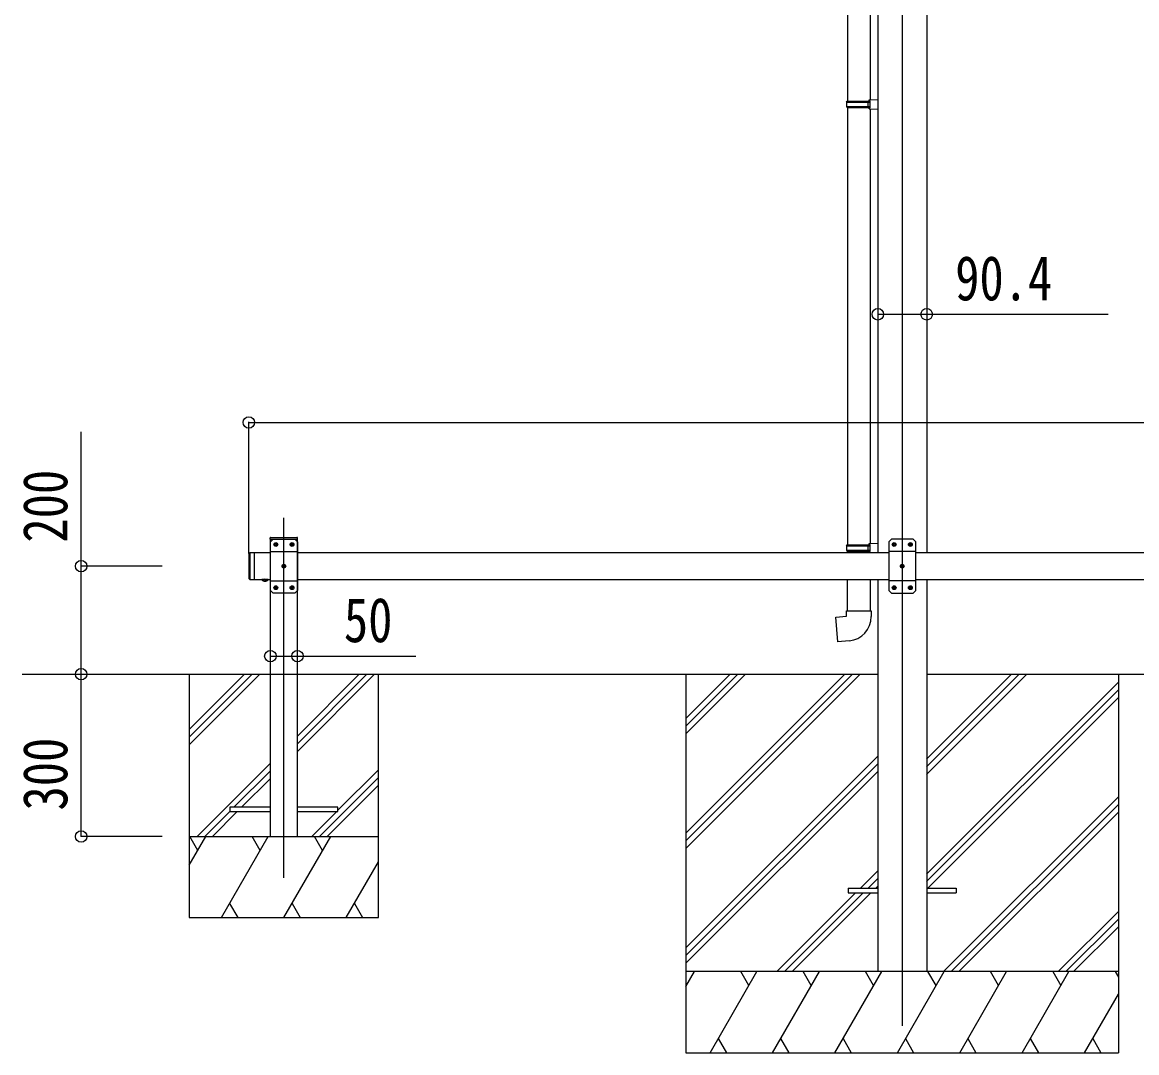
# Model space of a CAD drawing. Units: millimetres, scale not verified. Extents: x -10512 to 10512, y -7425 to 7425.
# Drawn here: x -4018 to -1956, y -3841 to -1935 of the extents above; entities that cross this region are included whole.
import ezdxf
from ezdxf.enums import TextEntityAlignment as Align

# ---------------------------------------------------------------- set-up
doc = ezdxf.new("R2010")
doc.units = ezdxf.units.MM
doc.header["$LTSCALE"] = 30
for name, color, linetype in [('0-3_YKK_12', 2, 'Continuous'), ('0-4_YKK_13', 4, 'Continuous'), ('0-5_YKK_A1', 4, 'Continuous'), ('0-6_YKK_D', 6, 'Continuous')]:
    doc.layers.add(name, color=color, linetype=linetype)
doc.styles.add('ＭＳ ゴシック', font='')
doc.styles.get('ＭＳ ゴシック').set_extended_font_data('MS Gothic')

msp = doc.modelspace()

# ---------------------------------------------------------------- linework, layer by layer
at = {"layer": '0-3_YKK_12'}
for p, q in [((-2389.51, -1047.24), (-2389.51, -3790.8)), ((-3533.51, -3517.36), (-3533.51, -2851.32))]:
    msp.add_line(p, q, dxfattribs=at)
at = {"layer": '0-4_YKK_13'}
for p, q in [((-2490.71, -1316.87), (-2490.71, -2080.75)), ((-2448.71, -1319.43), (-2448.71, -2078.19)), ((-2492.71, -2082.75), (-2491.71, -2080.75)), ((-2491.71, -2080.75), (-2448.71, -2080.75)), ((-2453.18, -2082.75), (-2453.61, -2080.75)), ((-2450.71, -2078.25), (-2434.71, -2077.78)), ((-2450.71, -2080.25), (-2450.71, -2078.25)), ((-2450.71, -2080.25), (-2448.71, -2080.25)), ((-2434.71, -2077.78), (-2434.71, -2095.72)), ((-2492.71, -2082.75), (-2448.71, -2082.75)), ((-2492.71, -2082.75), (-2492.71, -2090.75)), ((-2492.71, -2090.75), (-2448.71, -2090.75)), ((-2492.71, -2090.75), (-2491.71, -2092.75)), ((-2491.71, -2092.75), (-2448.71, -2092.75)), ((-2490.71, -2092.75), (-2490.71, -2901.25)), ((-2450.71, -2095.25), (-2450.71, -2093.25)), ((-2450.71, -2095.25), (-2434.71, -2095.72)), ((-2448.71, -2095.31), (-2448.71, -2898.69)), ((-3558.81, -2890.8), (-3558.7, -2888.75)), ((-3558.81, -2890.8), (-3508.21, -2890.8)), ((-3553.51, -2890.81), (-3558.51, -2895.81)), ((-3558.51, -2985.81), (-3558.51, -2895.81)), ((-3557.7, -2887.8), (-3509.31, -2887.8)), ((-3553.51, -2890.81), (-3513.51, -2890.81)), ((-3549.77, -2901.23), (-3550.61, -2901.23)), ((-3547.25, -2900.39), (-3546.41, -2900.39)), ((-3519.77, -2901.23), (-3520.61, -2901.23)), ((-3517.25, -2900.39), (-3516.41, -2900.39)), ((-3513.51, -2890.81), (-3508.51, -2895.81)), ((-3508.51, -2895.81), (-3508.51, -2985.81)), ((-3508.21, -2890.8), (-3508.31, -2888.75)), ((-2492.71, -2903.25), (-2491.71, -2901.25)), ((-2492.71, -2903.25), (-2448.71, -2903.25)), ((-2492.71, -2903.25), (-2492.71, -2911.25)), ((-2491.71, -2901.25), (-2448.71, -2901.25)), ((-2453.18, -2903.25), (-2453.61, -2901.25)), ((-2450.71, -2898.75), (-2434.71, -2898.28)), ((-2450.71, -2900.75), (-2450.71, -2898.75)), ((-2450.71, -2900.75), (-2448.71, -2900.75)), ((-2434.71, -2898.28), (-2434.71, -2915.8)), ((-2409.51, -2890.8), (-2414.51, -2895.8)), ((-2414.51, -2895.8), (-2414.51, -2985.8)), ((-2369.51, -2890.8), (-2409.51, -2890.8)), ((-2405.77, -2900.38), (-2406.61, -2900.38)), ((-2403.25, -2901.22), (-2402.41, -2901.22)), ((-2375.77, -2900.38), (-2376.61, -2900.38)), ((-2373.25, -2901.22), (-2372.41, -2901.22)), ((-2369.51, -2890.8), (-2364.51, -2895.8)), ((-2364.51, -2985.8), (-2364.51, -2895.8)), ((-3598.51, -2917.8), (-3598.51, -2963.8)), ((-3596.51, -2915.8), (-3596.51, -2965.8)), ((-3588.51, -2915.8), (-3588.51, -2965.8)), ((-3558.51, -2913.51), (-3508.51, -2913.51)), ((-2492.71, -2911.25), (-2448.71, -2911.25)), ((-2492.71, -2911.25), (-2491.71, -2913.25)), ((-2491.71, -2913.25), (-2448.71, -2913.25)), ((-2490.71, -2915.8), (-2490.71, -2913.25)), ((-2450.71, -2915.75), (-2450.71, -2913.75)), ((-2450.71, -2915.75), (-2448.75, -2915.8)), ((-2450.71, -2915.75), (-2448.75, -2915.8)), ((-2364.51, -2913.5), (-2414.51, -2913.5)), ((-3534.77, -2941.23), (-3535.61, -2941.23)), ((-3532.25, -2940.39), (-3531.41, -2940.39)), ((-2390.77, -2940.38), (-2391.61, -2940.38)), ((-2388.25, -2941.22), (-2387.41, -2941.22)), ((-3598.51, -2963.8), (-3596.51, -2965.8)), ((-3596.51, -2965.8), (-3586.51, -2965.8)), ((-3562.61, -2965.8), (-3574.41, -2965.8)), ((-3574.41, -2965.8), (-3574.41, -2966.32)), ((-3562.61, -2965.8), (-3574.41, -2965.8)), ((-3574.41, -2965.8), (-3574.41, -2966.32)), ((-3562.61, -2966.32), (-3574.41, -2966.32)), ((-3562.61, -2966.32), (-3574.41, -2966.32)), ((-3566.01, -2965.8), (-3571.01, -2965.8)), ((-3566.01, -2965.8), (-3571.01, -2965.8)), ((-3562.61, -2965.8), (-3562.61, -2966.32)), ((-3562.61, -2965.8), (-3562.61, -2966.32)), ((-3558.51, -2968.11), (-3508.51, -2968.11)), ((-2490.71, -3023.25), (-2490.71, -2965.8)), ((-2448.71, -2965.8), (-2448.71, -3023.25)), ((-2364.51, -2968.1), (-2414.51, -2968.1)), ((-3553.51, -2990.81), (-3558.51, -2985.81)), ((-3549.77, -2981.23), (-3550.61, -2981.23)), ((-3547.25, -2980.39), (-3546.41, -2980.39)), ((-3519.77, -2981.23), (-3520.61, -2981.23)), ((-3517.25, -2980.39), (-3516.41, -2980.39)), ((-3513.51, -2990.81), (-3508.51, -2985.81)), ((-2409.51, -2990.8), (-2414.51, -2985.8)), ((-2405.77, -2980.38), (-2406.61, -2980.38)), ((-2403.25, -2981.22), (-2402.41, -2981.22)), ((-2375.77, -2980.38), (-2376.61, -2980.38)), ((-2373.25, -2981.22), (-2372.41, -2981.22)), ((-2369.51, -2990.8), (-2364.51, -2985.8)), ((-3513.51, -2990.81), (-3553.51, -2990.81)), ((-2409.51, -2990.8), (-2369.51, -2990.8)), ((-2492.71, -3023.25), (-2446.71, -3023.25)), ((-2492.71, -3033.25), (-2492.71, -3023.25)), ((-2446.71, -3023.25), (-2446.71, -3034.16)), ((-3558.51, -3386.81), (-3633.51, -3386.81)), ((-3508.51, -3394.81), (-3433.51, -3394.81)), ((-2489.71, -3536.3), (-2489.71, -3545.3)), ((-2489.71, -3536.3), (-2434.91, -3536.3)), ((-2489.71, -3545.3), (-2434.91, -3545.3)), ((-2344.51, -3536.3), (-2289.71, -3536.3)), ((-2344.51, -3545.3), (-2289.71, -3545.3)), ((-2289.71, -3536.3), (-2289.71, -3545.3))]:
    msp.add_line(p, q, dxfattribs=at)
for points in [[(-2450.71, -2093.25), (-2448.71, -2093.25), (-2448.71, -2080.25)], [(-2453.18, -2082.75), (-2453.18, -2090.75), (-2453.61, -2092.75)], [(-3550.61, -2901.23), (-3550.61, -2900.39), (-3549.77, -2900.39)], [(-3548.93, -2899.55), (-3548.93, -2898.71), (-3548.09, -2898.71), (-3548.09, -2899.55)], [(-3548.09, -2902.07), (-3548.09, -2902.91), (-3548.93, -2902.91), (-3548.93, -2902.07)], [(-3546.41, -2900.39), (-3546.41, -2901.23), (-3547.25, -2901.23)], [(-3520.61, -2901.23), (-3520.61, -2900.39), (-3519.77, -2900.39)], [(-3518.93, -2899.55), (-3518.93, -2898.71), (-3518.09, -2898.71), (-3518.09, -2899.55)], [(-3518.09, -2902.07), (-3518.09, -2902.91), (-3518.93, -2902.91), (-3518.93, -2902.07)], [(-3516.41, -2900.39), (-3516.41, -2901.23), (-3517.25, -2901.23)], [(-2453.18, -2903.25), (-2453.18, -2911.25), (-2453.61, -2913.25)], [(-2450.71, -2913.75), (-2448.71, -2913.75), (-2448.71, -2900.75)], [(-2406.61, -2900.38), (-2406.61, -2901.22), (-2405.77, -2901.22)], [(-2404.09, -2899.54), (-2404.09, -2898.7), (-2404.93, -2898.7), (-2404.93, -2899.54)], [(-2404.93, -2902.06), (-2404.93, -2902.9), (-2404.09, -2902.9), (-2404.09, -2902.06)], [(-2402.41, -2901.22), (-2402.41, -2900.38), (-2403.25, -2900.38)], [(-2376.61, -2900.38), (-2376.61, -2901.22), (-2375.77, -2901.22)], [(-2374.09, -2899.54), (-2374.09, -2898.7), (-2374.93, -2898.7), (-2374.93, -2899.54)], [(-2374.93, -2902.06), (-2374.93, -2902.9), (-2374.09, -2902.9), (-2374.09, -2902.06)], [(-2372.41, -2901.22), (-2372.41, -2900.38), (-2373.25, -2900.38)], [(-3598.51, -2917.8), (-3596.51, -2915.8), (-3586.51, -2915.8)], [(-3535.61, -2941.23), (-3535.61, -2940.39), (-3534.77, -2940.39)], [(-3533.93, -2939.55), (-3533.93, -2938.71), (-3533.09, -2938.71), (-3533.09, -2939.55)], [(-3533.09, -2942.07), (-3533.09, -2942.91), (-3533.93, -2942.91), (-3533.93, -2942.07)], [(-3531.41, -2940.39), (-3531.41, -2941.23), (-3532.25, -2941.23)], [(-2391.61, -2940.38), (-2391.61, -2941.22), (-2390.77, -2941.22)], [(-2389.09, -2939.54), (-2389.09, -2938.7), (-2389.93, -2938.7), (-2389.93, -2939.54)], [(-2389.93, -2942.06), (-2389.93, -2942.9), (-2389.09, -2942.9), (-2389.09, -2942.06)], [(-2387.41, -2941.22), (-2387.41, -2940.38), (-2388.25, -2940.38)], [(-3570.96, -2968.52), (-3569.66, -2965.86), (-3568.51, -2965.24)], [(-3570.96, -2968.52), (-3569.66, -2965.86), (-3568.51, -2965.24)], [(-3566.06, -2968.52), (-3567.36, -2965.86), (-3568.51, -2965.24)], [(-3566.06, -2968.52), (-3567.36, -2965.86), (-3568.51, -2965.24)], [(-3550.61, -2981.23), (-3550.61, -2980.39), (-3549.77, -2980.39)], [(-3548.93, -2979.55), (-3548.93, -2978.71), (-3548.09, -2978.71), (-3548.09, -2979.55)], [(-3548.09, -2982.07), (-3548.09, -2982.91), (-3548.93, -2982.91), (-3548.93, -2982.07)], [(-3546.41, -2980.39), (-3546.41, -2981.23), (-3547.25, -2981.23)], [(-3520.61, -2981.23), (-3520.61, -2980.39), (-3519.77, -2980.39)], [(-3518.93, -2979.55), (-3518.93, -2978.71), (-3518.09, -2978.71), (-3518.09, -2979.55)], [(-3518.09, -2982.07), (-3518.09, -2982.91), (-3518.93, -2982.91), (-3518.93, -2982.07)], [(-3516.41, -2980.39), (-3516.41, -2981.23), (-3517.25, -2981.23)], [(-2406.61, -2980.38), (-2406.61, -2981.22), (-2405.77, -2981.22)], [(-2404.09, -2979.54), (-2404.09, -2978.7), (-2404.93, -2978.7), (-2404.93, -2979.54)], [(-2404.93, -2982.06), (-2404.93, -2982.9), (-2404.09, -2982.9), (-2404.09, -2982.06)], [(-2402.41, -2981.22), (-2402.41, -2980.38), (-2403.25, -2980.38)], [(-2376.61, -2980.38), (-2376.61, -2981.22), (-2375.77, -2981.22)], [(-2374.09, -2979.54), (-2374.09, -2978.7), (-2374.93, -2978.7), (-2374.93, -2979.54)], [(-2374.93, -2982.06), (-2374.93, -2982.9), (-2374.09, -2982.9), (-2374.09, -2982.06)], [(-2372.41, -2981.22), (-2372.41, -2980.38), (-2373.25, -2980.38)], [(-2487.78, -3078.99), (-2508.62, -3080.81), (-2512.63, -3034.99), (-2492.71, -3033.25)], [(-3633.51, -3386.81), (-3633.51, -3394.81), (-3558.51, -3394.81)], [(-3433.51, -3394.81), (-3433.51, -3386.81), (-3508.51, -3386.81)]]:
    msp.add_lwpolyline(points, dxfattribs=at)
for centre in [(-3548.51, -2900.81), (-3518.51, -2900.81), (-2404.51, -2900.8), (-2374.51, -2900.8), (-3533.51, -2940.81), (-2389.51, -2940.8), (-3548.51, -2980.81), (-3518.51, -2980.81), (-2404.51, -2980.8), (-2374.51, -2980.8)]:
    msp.add_circle(centre, 3.5, dxfattribs=at)
for centre, radius, start, end in [((-3557.7, -2888.8), 1, 90, 176.99989), ((-3549.77, -2899.55), 0.84, 270, 0), ((-3549.77, -2902.07), 0.84, 0, 90), ((-3547.25, -2899.55), 0.84, 180, 270), ((-3547.25, -2902.07), 0.84, 90, 180), ((-3519.77, -2899.55), 0.84, 270, 0), ((-3519.77, -2902.07), 0.84, 0, 90), ((-3517.25, -2899.55), 0.84, 180, 270), ((-3517.25, -2902.07), 0.84, 90, 180), ((-3509.31, -2888.8), 1, 3.00006, 90), ((-2405.77, -2899.54), 0.84, 270, 0), ((-2405.77, -2902.06), 0.84, 0, 90), ((-2403.25, -2899.54), 0.84, 180, 270), ((-2403.25, -2902.06), 0.84, 90, 180), ((-2375.77, -2899.54), 0.84, 270, 0), ((-2375.77, -2902.06), 0.84, 0, 90), ((-2373.25, -2899.54), 0.84, 180, 270), ((-2373.25, -2902.06), 0.84, 90, 180), ((-3534.77, -2939.55), 0.84, 270, 0), ((-3534.77, -2942.07), 0.84, 0, 90), ((-3532.25, -2939.55), 0.84, 180, 270), ((-3532.25, -2942.07), 0.84, 90, 180), ((-2390.77, -2939.54), 0.84, 270, 0), ((-2390.77, -2942.06), 0.84, 0, 90), ((-2388.25, -2939.54), 0.84, 180, 270), ((-2388.25, -2942.06), 0.84, 90, 180), ((-3568.51, -2960.89), 8.02, 222.61678, 317.38322), ((-3568.51, -2960.89), 8.02, 222.61678, 317.38322), ((-3549.77, -2979.55), 0.84, 270, 0), ((-3549.77, -2982.07), 0.84, 0, 90), ((-3547.25, -2979.55), 0.84, 180, 270), ((-3547.25, -2982.07), 0.84, 90, 180), ((-3519.77, -2979.55), 0.84, 270, 0), ((-3519.77, -2982.07), 0.84, 0, 90), ((-3517.25, -2979.55), 0.84, 180, 270), ((-3517.25, -2982.07), 0.84, 90, 180), ((-2405.77, -2979.54), 0.84, 270, 0), ((-2405.77, -2982.06), 0.84, 0, 90), ((-2403.25, -2979.54), 0.84, 180, 270), ((-2403.25, -2982.06), 0.84, 90, 180), ((-2375.77, -2979.54), 0.84, 270, 0), ((-2375.77, -2982.06), 0.84, 0, 90), ((-2373.25, -2979.54), 0.84, 180, 270), ((-2373.25, -2982.06), 0.84, 90, 180), ((-2491.71, -3034.16), 45, 275, 0)]:
    msp.add_arc(centre, radius, start, end, dxfattribs=at)
at = {"layer": '0-5_YKK_A1'}
for p, q in [((-2434.71, -1011.8), (-2434.71, -2915.8)), ((-2344.31, -1011.8), (-2344.31, -2915.8)), ((-3558.51, -3440.8), (-3558.51, -2890.8)), ((-3558.51, -2890.8), (-3508.51, -2890.8)), ((-3508.51, -3440.8), (-3508.51, -2890.8)), ((-3588.51, -2915.8), (-3558.51, -2915.8)), ((-3508.51, -2915.8), (-2414.51, -2915.8)), ((-2364.51, -2915.8), (-1314.51, -2915.8)), ((-3588.51, -2965.8), (-3558.51, -2965.8)), ((-3508.51, -2965.8), (-2414.51, -2965.8)), ((-2434.71, -2965.8), (-2434.71, -3690.8)), ((-2364.51, -2965.8), (-1314.51, -2965.8)), ((-2344.31, -2965.8), (-2344.31, -3690.8)), ((-4017.54, -3140.8), (-2434.51, -3140.8)), ((-3708.51, -3140.8), (-3708.51, -3590.81)), ((-3708.51, -3243.15), (-3606.16, -3140.8)), ((-3708.51, -3257.29), (-3592.01, -3140.8)), ((-3708.51, -3271.44), (-3577.87, -3140.8)), ((-3508.51, -3283.57), (-3365.74, -3140.8)), ((-3508.51, -3269.43), (-3379.88, -3140.8)), ((-3508.51, -3255.29), (-3394.02, -3140.8)), ((-3358.51, -3590.81), (-3358.51, -3140.8)), ((-2789.71, -3140.8), (-2789.71, -3840.8)), ((-2789.71, -3434.98), (-2495.53, -3140.8)), ((-2789.71, -3449.12), (-2481.38, -3140.8)), ((-2789.71, -3463.26), (-2467.24, -3140.8)), ((-2789.71, -3251.13), (-2679.38, -3140.8)), ((-2789.71, -3236.99), (-2693.52, -3140.8)), ((-2789.71, -3222.85), (-2707.66, -3140.8)), ((-2344.51, -3140.8), (865.49, -3140.8)), ((-2344.51, -3326.43), (-2158.88, -3140.8)), ((-2344.51, -3312.29), (-2173.02, -3140.8)), ((-2344.51, -3298.15), (-2187.16, -3140.8)), ((-1989.71, -3140.8), (-1989.71, -3840.8)), ((-2344.51, -3510.28), (-1989.71, -3155.48)), ((-2344.51, -3524.42), (-1989.71, -3169.63)), ((-2342.25, -3536.3), (-1989.71, -3183.77)), ((-2789.71, -3647.11), (-2434.91, -3292.31)), ((-3694.03, -3440.81), (-3558.51, -3305.28)), ((-3625.89, -3386.81), (-3558.51, -3319.43)), ((-3433.51, -3392.42), (-3358.51, -3317.42)), ((-2789.71, -3661.25), (-2434.91, -3306.46)), ((-3611.74, -3386.81), (-3558.51, -3333.57)), ((-3467.75, -3440.81), (-3358.51, -3331.56)), ((-2789.71, -3675.4), (-2434.91, -3320.6)), ((-3453.61, -3440.81), (-3358.51, -3345.7)), ((-2312.9, -3690.8), (-1989.71, -3367.61)), ((-3679.89, -3440.81), (-3633.51, -3394.43)), ((-3665.74, -3440.81), (-3619.74, -3394.81)), ((-3481.9, -3440.81), (-3435.9, -3394.81)), ((-2298.76, -3690.8), (-1989.71, -3381.76)), ((-2284.61, -3690.8), (-1989.71, -3395.9)), ((-3708.51, -3493.92), (-3677.84, -3440.8)), ((-3708.51, -3440.81), (-3358.51, -3440.81)), ((-3692.84, -3466.79), (-3707.84, -3440.81)), ((-3648.97, -3590.8), (-3562.37, -3440.8)), ((-3577.37, -3466.79), (-3592.37, -3440.81)), ((-3533.5, -3590.8), (-3446.9, -3440.81)), ((-3461.9, -3466.79), (-3476.9, -3440.8)), ((-3418.03, -3590.8), (-3358.51, -3487.7)), ((-2466.76, -3536.3), (-2434.91, -3504.45)), ((-2452.62, -3536.3), (-2434.91, -3518.59)), ((-2621.27, -3690.8), (-2475.76, -3545.3)), ((-2607.12, -3690.8), (-2461.62, -3545.3)), ((-2592.98, -3690.8), (-2447.48, -3545.3)), ((-2438.48, -3536.3), (-2434.91, -3532.73)), ((-3633.97, -3564.83), (-3618.98, -3590.8)), ((-3518.5, -3564.82), (-3503.5, -3590.8)), ((-3403.03, -3564.82), (-3388.03, -3590.8)), ((-2100.77, -3690.8), (-1989.71, -3579.75)), ((-3708.51, -3590.81), (-3358.51, -3590.81)), ((-2086.62, -3690.8), (-1989.71, -3593.89)), ((-2072.48, -3690.8), (-1989.71, -3608.03)), ((-1989.71, -3690.8), (-2789.71, -3690.8)), ((-2789.71, -3718.31), (-2773.83, -3690.8)), ((-2744.96, -3840.8), (-2658.36, -3690.8)), ((-2673.36, -3716.78), (-2688.36, -3690.8)), ((-2629.49, -3840.8), (-2542.89, -3690.8)), ((-2557.89, -3716.79), (-2572.89, -3690.8)), ((-2514.02, -3840.8), (-2427.42, -3690.8)), ((-2442.42, -3716.79), (-2457.42, -3690.8)), ((-2398.55, -3840.8), (-2311.95, -3690.8)), ((-2326.95, -3716.78), (-2341.95, -3690.8)), ((-2283.08, -3840.8), (-2196.48, -3690.8)), ((-2211.48, -3716.78), (-2226.48, -3690.8)), ((-2167.61, -3840.8), (-2081.01, -3690.8)), ((-2111.01, -3690.8), (-2096.01, -3716.78)), ((-1995.54, -3690.8), (-1989.71, -3700.9)), ((-2052.14, -3840.8), (-1989.71, -3732.67)), ((-2729.96, -3814.82), (-2714.96, -3840.8)), ((-2614.49, -3814.82), (-2599.49, -3840.8)), ((-2499.02, -3814.82), (-2484.02, -3840.8)), ((-2383.55, -3814.82), (-2368.55, -3840.8)), ((-2268.08, -3814.82), (-2253.08, -3840.8)), ((-2152.61, -3814.82), (-2137.61, -3840.8)), ((-2037.14, -3814.82), (-2022.14, -3840.8)), ((-2789.71, -3840.8), (-1989.71, -3840.8))]:
    msp.add_line(p, q, dxfattribs=at)
at = {"layer": '0-6_YKK_D'}
for p, q in [((-3598.51, -2916.8), (-3598.51, -2674.05)), ((-3598.51, -2675.05), (2119.49, -2675.05)), ((-3758.51, -2940.8), (-3909.51, -2940.8)), ((-3558.51, -3107.24), (-3558.51, -3106.24)), ((-3908.51, -3440.8), (-3908.51, -3140.8)), ((-3758.51, -3440.8), (-3909.51, -3440.8))]:
    msp.add_line(p, q, dxfattribs=at)
for points in [[(-2434.71, -2475.05), (-2344.31, -2475.05), (-2008.57, -2475.05)], [(-3908.51, -3140.8), (-3908.51, -2940.8), (-3908.51, -2692.3)], [(-3558.51, -3107.24), (-3508.51, -3107.24), (-3289.51, -3107.24)]]:
    msp.add_lwpolyline(points, dxfattribs=at)
for centre in [(-2434.71, -2475.05), (-2344.31, -2475.05), (-3598.51, -2675.05), (-3908.51, -2940.8), (-3558.51, -3107.24), (-3508.51, -3107.24), (-3908.51, -3140.8), (-3908.51, -3140.8), (-3908.51, -3440.8)]:
    msp.add_circle(centre, 10.62, dxfattribs=at)

# ---------------------------------------------------------------- texts
at = {"layer": '0-6_YKK_D', "style": 'ＭＳ ゴシック', "width": 0.8}
for s, p in [('90.4', (-2291.57, -2474.05)), ('50', (-3422.51, -3106.24))]:
    msp.add_text(s, height=82.48, dxfattribs=at).set_placement(p, align=Align.BOTTOM_LEFT)
for s, p in [('200', (-3909.51, -2897.3)), ('300', (-3909.51, -3392.8))]:
    msp.add_text(s, height=82.48, rotation=90, dxfattribs=at).set_placement(p, align=Align.BOTTOM_LEFT)

doc.saveas('drawing.dxf')
